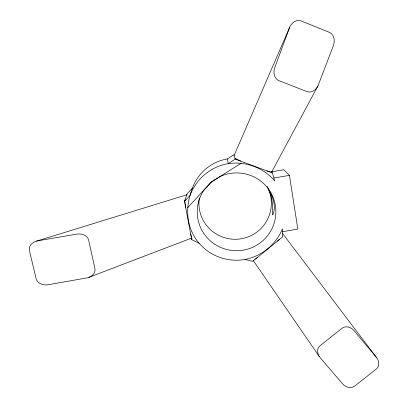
<?xml version="1.0" encoding="UTF-8"?>
<svg xmlns="http://www.w3.org/2000/svg" width="408" height="408" viewBox="0 0 408 408"><rect width="100%" height="100%" fill="white"/><g stroke="black" fill="none" stroke-linecap="round" stroke-linejoin="round"><path stroke-width="0.61" d="M244.902 259.483C261.615 256.285 276.007 244.611 282.407 228.822L282.734 236.813L252.761 261.278L244.902 259.483A49.169 48.634 -5.7 0 1 199.104 243.26L191.75 239.654L191.969 238.456M199.104 243.26C185.655 227.465 185.013 206.764 192.423 188.124A45.283 44.9 -3.4 0 1 227.46 158.901L233.886 154.719L235.222 159.1L272.427 172.961L274.686 180.887C263.379 167.576 245.478 161.012 228.235 163.644A49.169 48.634 -5.7 0 0 190.164 195.376L184.518 201.348L191.75 239.654M185.023 199.905L184.941 201.521M234.105 155.433L289.813 26.959C291.659 22.914 296.279 19.11 300.915 20.849L329.577 32.421C334.58 34.7 335.075 41.422 333.254 45.987L318.046 85.731L271.611 172.12M184.518 201.348L187.221 193.632L192.423 188.124M289.813 26.959L274.89 67.233C273.12 71.782 273.773 78.418 278.766 80.595L307.142 91.683C311.676 93.32 316.19 89.663 318.046 85.731M186.782 194.891L187.042 194.886M187.466 207.886L211.268 182.075L241.24 163.159M279.414 239.317L277.471 241.113M257.3 257.55L255.944 258.473M235.222 159.1L228.235 163.644L227.46 158.901M254.694 259.136L255.301 258.84M88.969 277.369C92.448 276.109 95.773 272.656 94.947 268.699L88.669 240.134C87.343 235.074 81.228 233.279 76.577 234.146L37.934 240.796C33.41 241.419 28.29 245.295 29.361 250.359L36.159 278.904C37.582 283.886 43.646 285.569 48.251 284.718L87.694 277.792L191.408 238.175M36.593 241.097L186.849 194.779M282.525 231.719L297.845 229.061L289.44 175.364L283.805 169.723L271.34 171.855M273.87 178.026L289.44 175.364M271.437 172.145L266.791 170.855M240.914 161.216L234.972 158.279M376.344 357.291L354.119 330.704C351.37 327.272 345.867 325.314 342.082 328.21L319.969 345.816C316.322 348.789 317.271 354.521 320.163 357.678L342.613 383.872C345.357 387.202 350.737 389.028 354.45 386.223L376.339 369.01C379.955 366.119 379.17 360.453 376.344 357.291L282.367 233.213M272.427 172.961L271.621 171.936M253.093 260.299L319.413 356.709M268.291 188.95C272.809 196.631 272.585 206.076 272.483 214.71L272.855 214.771C276.44 206.453 272.901 196.309 268.275 188.945M191.342 236.65L191.5 237.13M191.179 236.074L190.664 233.866M185.63 207.223L185.12 203.689M184.977 202.169L185.038 202.898M268.433 189.179A36.225 35.919 -3.5 0 1 239.72 238.981A36.225 35.919 -3.5 0 1 199.328 197.987M267.072 186.364A36.225 35.919 -3.5 0 1 268.184 188.608M211.268 182.075L204.275 189.664A39.331 38.903 -5.7 0 0 226.415 249.436A39.331 38.903 -5.7 0 0 275.737 208.376A39.331 38.903 -5.7 0 0 220.029 176.547L211.268 182.075"/></g></svg>
